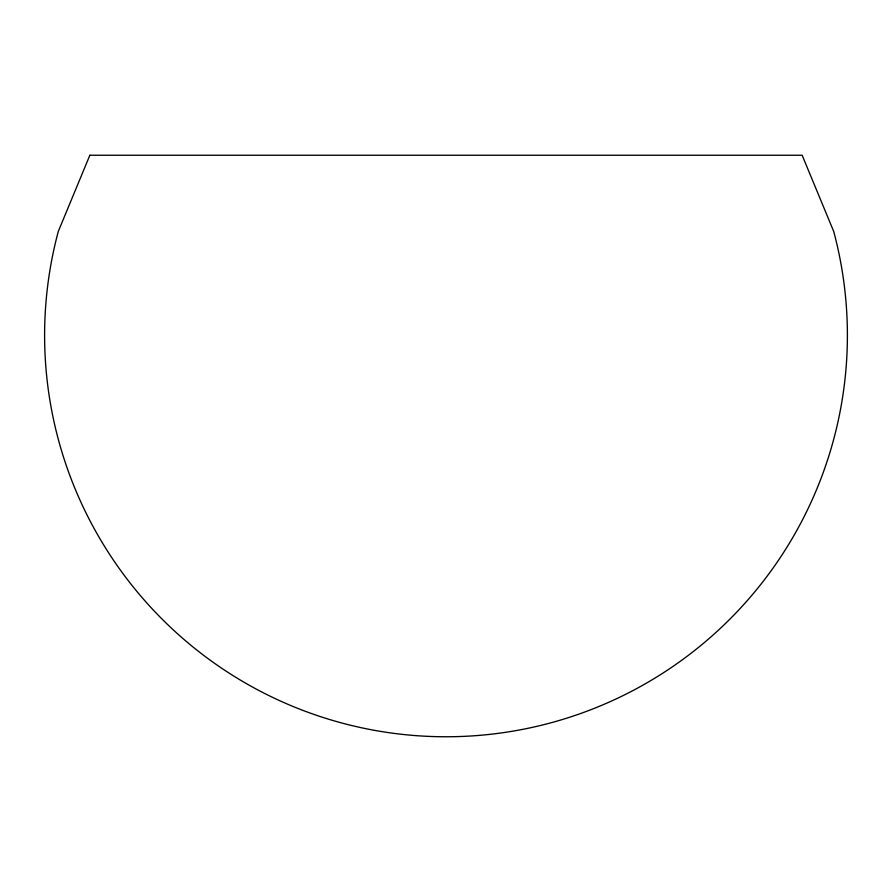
<?xml version="1.0" encoding="UTF-8"?>
<svg xmlns="http://www.w3.org/2000/svg" width="892" height="892" viewBox="0 0 892 892"><rect width="100%" height="100%" fill="white"/><g stroke="black" fill="none" stroke-linecap="round" stroke-linejoin="round"><path stroke-width="1.34" d="M89.858 155.241L58.281 231.474A401.4 401.4 0 0 0 446 736.759A401.4 401.4 0 0 0 833.719 231.474L802.142 155.241L89.858 155.241"/></g></svg>
